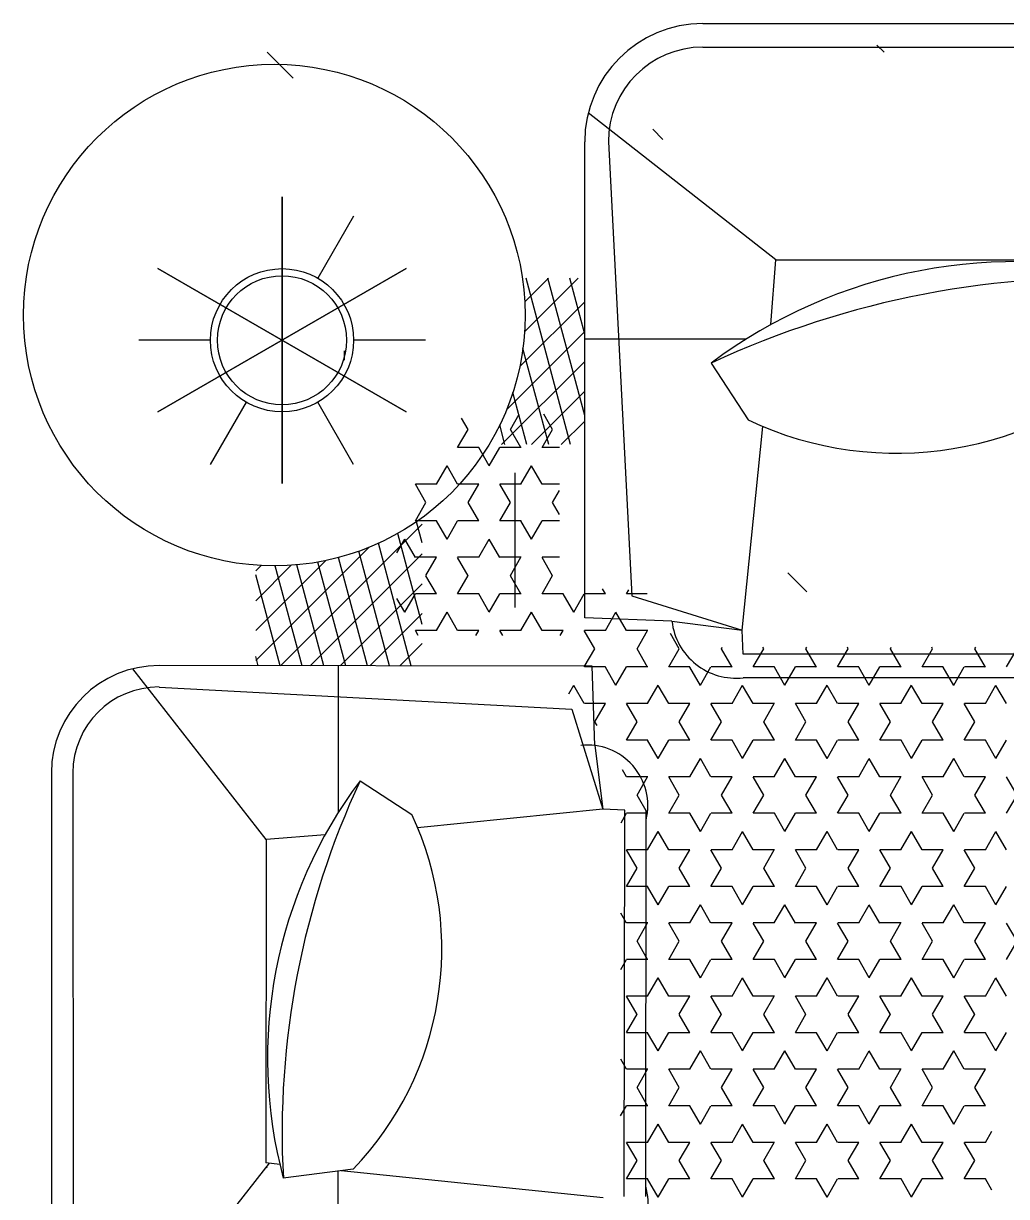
# Model space of a CAD drawing. Header units: millimetres. Extents: x -30782 to 40110, y 35885 to 73818.
# Drawn here: x 29950 to 31165, y 69515 to 70965 of the extents above; entities that cross this region are included whole.
import ezdxf

# ---------------------------------------------------------------- set-up
doc = ezdxf.new("R2010")
doc.units = ezdxf.units.MM

# ---------------------------------------------------------------- blocks, each defined once
blk = doc.blocks.new('A$C1EFC2E70')
for p, q in [((0, 839.5), (0, 1462.8)), ((292.2, 929.4), (292.2, 1462.8)), ((29.2, 839.5), (29.2, 1435.1)), ((779.2, 1414.1), (779.2, 889.2)), ((808.4, 1414.1), (808.4, 889.2)), ((795.1, 1214.6), (772.5, 1227.6)), ((953.3, 1227.6), (930.7, 1214.6)), ((975.8, 1214.6), (953.3, 1227.6)), ((1134.1, 1227.6), (1111.5, 1214.6)), ((1156.6, 1214.6), (1134, 1227.6)), ((840.4, 1214.6), (817.8, 1201.5)), ((908.1, 1201.5), (885.5, 1214.6)), ((1021.1, 1214.6), (998.5, 1201.5)), ((1088.8, 1201.5), (1066.2, 1214.6)), ((1201.8, 1214.6), (1179.2, 1201.5)), ((1269.5, 1201.5), (1246.9, 1214.6)), ((840.3, 1188.5), (817.7, 1201.5)), ((908.2, 1201.5), (885.6, 1188.5)), ((1021, 1188.5), (998.4, 1201.5)), ((1088.9, 1201.5), (1066.3, 1188.5)), ((1201.7, 1188.5), (1179.2, 1201.5)), ((1269.6, 1201.5), (1247, 1188.5)), ((1382.5, 1188.5), (1368.7, 1196.4)), ((1441.4, 1196.4), (1427.7, 1188.5)), ((772.5, 1175.4), (770.8, 1176.5)), ((795.2, 1188.5), (772.6, 1175.5)), ((795.1, 1188.6), (795.1, 1162.5)), ((840.3, 1188.6), (840.3, 1162.5)), ((863, 1175.5), (840.4, 1162.4)), ((885.5, 1162.4), (862.9, 1175.4)), ((885.5, 1188.6), (885.5, 1162.5)), ((930.7, 1188.6), (930.7, 1162.5)), ((953.3, 1175.4), (930.7, 1188.5)), ((975.9, 1188.5), (953.3, 1175.5)), ((975.9, 1188.6), (975.9, 1162.5)), ((1021, 1188.6), (1021, 1162.5)), ((1043.7, 1175.5), (1021.1, 1162.4)), ((1066.2, 1162.4), (1043.6, 1175.4)), ((1066.2, 1188.6), (1066.2, 1162.5)), ((1111.4, 1188.6), (1111.4, 1162.5)), ((1134, 1175.4), (1111.4, 1188.5)), ((1156.7, 1188.5), (1134.1, 1175.5)), ((1156.6, 1188.6), (1156.6, 1162.5)), ((1201.8, 1188.6), (1201.8, 1162.5)), ((1224.4, 1175.5), (1201.8, 1162.4)), ((1246.9, 1162.4), (1224.3, 1175.4)), ((1247, 1188.6), (1247, 1162.5)), ((1292.1, 1188.6), (1292.1, 1162.5)), ((1314.7, 1175.4), (1292.1, 1188.5)), ((1337.4, 1188.5), (1314.8, 1175.5)), ((1337.3, 1188.6), (1337.3, 1162.5)), ((1382.5, 1188.6), (1382.5, 1162.5)), ((1405.1, 1175.5), (1382.6, 1162.4)), ((1427.7, 1162.4), (1405.1, 1175.4)), ((1427.7, 1188.6), (1427.7, 1162.5)), ((817.7, 1149.4), (795.1, 1162.4)), ((930.7, 1162.4), (908.2, 1149.4)), ((998.4, 1149.4), (975.8, 1162.4)), ((1111.5, 1162.4), (1088.9, 1149.4)), ((1179.2, 1149.4), (1156.6, 1162.4)), ((1292.2, 1162.4), (1269.6, 1149.4)), ((1359.9, 1149.4), (1337.3, 1162.4)), ((817.8, 1149.4), (795.2, 1136.3)), ((930.7, 1136.3), (908.1, 1149.4)), ((998.5, 1149.4), (975.9, 1136.3)), ((1111.4, 1136.3), (1088.8, 1149.4)), ((1179.2, 1149.4), (1156.7, 1136.3)), ((1292.1, 1136.3), (1269.5, 1149.4)), ((1360, 1149.4), (1337.4, 1136.3)), ((795.1, 1136.4), (795.1, 1110.3)), ((840.3, 1136.4), (840.3, 1110.3)), ((862.9, 1123.3), (840.3, 1136.3)), ((885.6, 1136.3), (863, 1123.3)), ((885.5, 1136.4), (885.5, 1110.3)), ((930.7, 1136.4), (930.7, 1110.3)), ((975.9, 1136.4), (975.9, 1110.3)), ((1021, 1136.4), (1021, 1110.3)), ((1043.6, 1123.3), (1021, 1136.3)), ((1066.3, 1136.3), (1043.7, 1123.3)), ((1066.2, 1136.4), (1066.2, 1110.3)), ((1111.4, 1136.4), (1111.4, 1110.3)), ((1156.6, 1136.4), (1156.6, 1110.3)), ((1224.3, 1123.3), (1201.7, 1136.3)), ((1201.8, 1136.4), (1201.8, 1110.3)), ((1247, 1136.3), (1224.4, 1123.3)), ((1247, 1136.4), (1247, 1110.3)), ((1292.1, 1136.4), (1292.1, 1110.3)), ((1337.3, 1136.4), (1337.3, 1110.3)), ((1382.5, 1136.4), (1382.5, 1110.3)), ((1405.1, 1123.3), (1382.5, 1136.3)), ((1427.7, 1136.3), (1405.1, 1123.3)), ((1427.7, 1136.4), (1427.7, 1110.3)), ((772.6, 1123.3), (770.8, 1122.2)), ((795.1, 1110.2), (772.5, 1123.3)), ((953.3, 1123.3), (930.7, 1110.2)), ((975.8, 1110.2), (953.3, 1123.3)), ((1134.1, 1123.3), (1111.5, 1110.2)), ((1156.6, 1110.2), (1134, 1123.3)), ((1314.8, 1123.3), (1292.2, 1110.2)), ((1337.3, 1110.2), (1314.7, 1123.3)), ((840.4, 1110.2), (817.8, 1097.2)), ((908.1, 1097.2), (885.5, 1110.2)), ((1021.1, 1110.2), (998.5, 1097.2)), ((1088.8, 1097.2), (1066.2, 1110.2)), ((1201.8, 1110.2), (1179.2, 1097.2)), ((1269.5, 1097.2), (1246.9, 1110.2)), ((1382.6, 1110.2), (1360, 1097.2)), ((1450.2, 1097.2), (1427.7, 1110.2)), ((840.3, 1084.1), (817.7, 1097.2)), ((908.2, 1097.2), (885.6, 1084.2)), ((1021, 1084.1), (998.4, 1097.2)), ((1088.9, 1097.2), (1066.3, 1084.2)), ((1201.7, 1084.1), (1179.2, 1097.2)), ((1269.6, 1097.2), (1247, 1084.2)), ((1382.5, 1084.1), (1359.9, 1097.2)), ((1450.3, 1097.2), (1427.7, 1084.2)), ((795.2, 1084.2), (772.6, 1071.1)), ((795.1, 1084.2), (795.1, 1058.1)), ((840.3, 1084.2), (840.3, 1058.1)), ((885.5, 1084.2), (885.5, 1058.1)), ((930.7, 1084.2), (930.7, 1058.1)), ((953.3, 1071.1), (930.7, 1084.1)), ((975.9, 1084.2), (953.3, 1071.1)), ((975.9, 1084.2), (975.9, 1058.1)), ((1021, 1084.2), (1021, 1058.1)), ((1066.2, 1084.2), (1066.2, 1058.1)), ((1111.4, 1084.2), (1111.4, 1058.1)), ((1134, 1071.1), (1111.4, 1084.1)), ((1156.7, 1084.2), (1134.1, 1071.1)), ((1156.6, 1084.2), (1156.6, 1058.1)), ((1201.8, 1084.2), (1201.8, 1058.1)), ((1247, 1084.2), (1247, 1058.1)), ((1292.1, 1084.2), (1292.1, 1058.1)), ((1314.7, 1071.1), (1292.1, 1084.1)), ((1337.4, 1084.2), (1314.8, 1071.1)), ((1337.3, 1084.2), (1337.3, 1058.1)), ((1382.5, 1084.2), (1382.5, 1058.1)), ((1427.7, 1084.2), (1427.7, 1058.1)), ((35.4, 1063.2), (26.7, 1054.4)), ((772.5, 1071.1), (770.8, 1072.1)), ((863, 1071.1), (840.4, 1058.1)), ((885.5, 1058.1), (862.9, 1071.1)), ((1043.7, 1071.1), (1021.1, 1058.1)), ((1066.2, 1058.1), (1043.6, 1071.1)), ((1224.4, 1071.1), (1201.8, 1058.1)), ((1246.9, 1058.1), (1224.3, 1071.1)), ((1405.1, 1071.1), (1382.6, 1058.1)), ((1427.7, 1058.1), (1405.1, 1071.1)), ((817.7, 1045), (795.1, 1058.1)), ((817.8, 1045), (795.2, 1032)), ((930.7, 1032), (908.1, 1045)), ((930.7, 1058.1), (908.2, 1045)), ((998.4, 1045), (975.8, 1058.1)), ((998.5, 1045), (975.9, 1032)), ((1111.4, 1032), (1088.8, 1045)), ((1111.5, 1058.1), (1088.9, 1045)), ((1179.2, 1045), (1156.6, 1058.1)), ((1179.2, 1045), (1156.7, 1032)), ((1292.1, 1032), (1269.5, 1045)), ((1292.2, 1058.1), (1269.6, 1045)), ((1359.9, 1045), (1337.3, 1058.1)), ((1360, 1045), (1337.4, 1032)), ((795.1, 1032.1), (795.1, 1006)), ((840.3, 1032.1), (840.3, 1006)), ((862.9, 1018.9), (840.3, 1032)), ((885.6, 1032), (863, 1019)), ((885.5, 1032.1), (885.5, 1006)), ((930.7, 1032.1), (930.7, 1006)), ((975.9, 1032.1), (975.9, 1006)), ((1021, 1032.1), (1021, 1006)), ((1043.6, 1018.9), (1021, 1032)), ((1066.3, 1032), (1043.7, 1019)), ((1066.2, 1032.1), (1066.2, 1006)), ((1111.4, 1032.1), (1111.4, 1006)), ((1156.6, 1032.1), (1156.6, 1006)), ((1224.3, 1018.9), (1201.7, 1032)), ((1201.8, 1032.1), (1201.8, 1006)), ((1247, 1032), (1224.4, 1019)), ((1247, 1032.1), (1247, 1006)), ((1292.1, 1032.1), (1292.1, 1006)), ((1337.3, 1032.1), (1337.3, 1006)), ((1382.5, 1032.1), (1382.5, 1006)), ((1405.1, 1018.9), (1382.5, 1032)), ((1427.7, 1032), (1405.1, 1019)), ((1427.7, 1032.1), (1427.7, 1006)), ((772.6, 1019), (770.8, 1017.9)), ((795.1, 1005.9), (772.5, 1018.9)), ((953.3, 1019), (930.7, 1005.9)), ((975.8, 1005.9), (953.3, 1018.9)), ((1134.1, 1019), (1111.5, 1005.9)), ((1156.6, 1005.9), (1134, 1018.9)), ((1314.8, 1019), (1292.2, 1005.9)), ((1337.3, 1005.9), (1314.7, 1018.9)), ((840.4, 1005.9), (817.8, 992.9)), ((908.1, 992.8), (885.5, 1005.9)), ((1021.1, 1005.9), (998.5, 992.9)), ((1088.8, 992.8), (1066.2, 1005.9)), ((1201.8, 1005.9), (1179.2, 992.9)), ((1269.5, 992.8), (1246.9, 1005.9)), ((1382.6, 1005.9), (1360, 992.9)), ((1450.2, 992.8), (1427.7, 1005.9)), ((840.3, 979.8), (817.7, 992.8)), ((908.2, 992.9), (885.6, 979.8)), ((1021, 979.8), (998.4, 992.8)), ((1088.9, 992.9), (1066.3, 979.8)), ((1201.7, 979.8), (1179.2, 992.8)), ((1269.6, 992.9), (1247, 979.8)), ((1382.5, 979.8), (1359.9, 992.8)), ((1450.3, 992.9), (1427.7, 979.8)), ((795.2, 979.8), (772.6, 966.8)), ((795.1, 979.9), (795.1, 953.8)), ((840.3, 979.9), (840.3, 953.8)), ((885.5, 979.9), (885.5, 953.8)), ((930.7, 979.9), (930.7, 953.8)), ((953.3, 966.8), (930.7, 979.8)), ((975.9, 979.8), (953.3, 966.8)), ((975.9, 979.9), (975.9, 953.8)), ((1021, 979.9), (1021, 953.8)), ((1066.2, 979.9), (1066.2, 953.8)), ((1111.4, 979.9), (1111.4, 953.8)), ((1134, 966.8), (1111.4, 979.8)), ((1156.7, 979.8), (1134.1, 966.8)), ((1156.6, 979.9), (1156.6, 953.8)), ((1201.8, 979.9), (1201.8, 953.8)), ((1247, 979.9), (1247, 953.8)), ((1292.1, 979.9), (1292.1, 953.8)), ((1314.7, 966.8), (1292.1, 979.8)), ((1337.4, 979.8), (1314.8, 966.8)), ((1337.3, 979.9), (1337.3, 953.8)), ((1382.5, 979.9), (1382.5, 953.8)), ((1427.7, 979.9), (1427.7, 953.8)), ((702.2, 967.9), (678.6, 944.3)), ((772.5, 966.8), (770.8, 967.8)), ((863, 966.8), (840.4, 953.7)), ((885.5, 953.7), (862.9, 966.8)), ((1043.7, 966.8), (1021.1, 953.7)), ((1066.2, 953.7), (1043.6, 966.8)), ((1224.4, 966.8), (1201.8, 953.7)), ((1246.9, 953.7), (1224.3, 966.8)), ((1405.1, 966.8), (1382.6, 953.7)), ((1427.7, 953.7), (1405.1, 966.8)), ((817.7, 940.7), (795.1, 953.7)), ((930.7, 953.7), (908.2, 940.7)), ((998.4, 940.7), (975.8, 953.7)), ((1111.5, 953.7), (1088.9, 940.7)), ((1179.2, 940.7), (1156.6, 953.7)), ((1292.2, 953.7), (1269.6, 940.7)), ((1359.9, 940.7), (1337.3, 953.7)), ((292.2, 929.4), (110.3, 697.8)), ((372.1, 923.2), (292.2, 929.4)), ((795.1, 927.7), (795.1, 901.6)), ((817.8, 940.7), (795.2, 927.7)), ((840.3, 927.7), (840.3, 901.6)), ((885.5, 927.7), (885.5, 901.6)), ((930.7, 927.6), (908.1, 940.7)), ((930.7, 927.7), (930.7, 901.6)), ((998.5, 940.7), (975.9, 927.7)), ((975.9, 927.7), (975.9, 901.6)), ((1021, 927.7), (1021, 901.6)), ((1066.2, 927.7), (1066.2, 901.6)), ((1111.4, 927.6), (1088.8, 940.7)), ((1111.4, 927.7), (1111.4, 901.6)), ((1156.6, 927.7), (1156.6, 901.6)), ((1179.2, 940.7), (1156.7, 927.7)), ((1201.8, 927.7), (1201.8, 901.6)), ((1247, 927.7), (1247, 901.6)), ((1292.1, 927.6), (1269.5, 940.7)), ((1292.1, 927.7), (1292.1, 901.6)), ((1337.3, 927.7), (1337.3, 901.6)), ((1360, 940.7), (1337.4, 927.7)), ((1382.5, 927.7), (1382.5, 901.6)), ((1427.7, 927.7), (1427.7, 901.6)), ((749.5, 887.8), (497.8, 913.4)), ((772.6, 914.6), (770.8, 913.5)), ((795.1, 901.5), (772.5, 914.6)), ((862.9, 914.6), (840.3, 927.6)), ((885.6, 927.7), (863, 914.6)), ((953.3, 914.6), (930.7, 901.6)), ((975.8, 901.5), (953.3, 914.6)), ((1043.6, 914.6), (1021, 927.6)), ((1066.3, 927.7), (1043.7, 914.6)), ((1134.1, 914.6), (1111.5, 901.6)), ((1156.6, 901.5), (1134, 914.6)), ((1224.3, 914.6), (1201.7, 927.6)), ((1247, 927.7), (1224.4, 914.6)), ((1314.8, 914.6), (1292.2, 901.6)), ((1337.3, 901.5), (1314.7, 914.6)), ((1405.1, 914.6), (1382.5, 927.6)), ((1427.7, 927.7), (1405.1, 914.6)), ((840.4, 901.6), (817.8, 888.5)), ((908.1, 888.5), (885.5, 901.5)), ((1021.1, 901.6), (998.5, 888.5)), ((1088.8, 888.5), (1066.2, 901.5)), ((1201.8, 901.6), (1179.2, 888.5)), ((1269.5, 888.5), (1246.9, 901.5)), ((1382.6, 901.6), (1360, 888.5)), ((1450.2, 888.5), (1427.7, 901.5)), ((389.6, 693.4), (389.6, 893.4)), ((419.6, 849.6), (489.9, 895.4)), ((707, 751.8), (749.5, 887.8)), ((738.4, 801.2), (749.5, 887.8)), ((779.2, 889.2), (749.5, 887.8)), ((840.3, 875.5), (817.7, 888.5)), ((908.2, 888.5), (885.6, 875.5)), ((1021, 875.5), (998.4, 888.5)), ((1088.9, 888.5), (1066.3, 875.5)), ((1201.7, 875.5), (1179.2, 888.5)), ((1269.6, 888.5), (1247, 875.5)), ((1382.5, 875.5), (1359.9, 888.5)), ((1450.3, 888.5), (1427.7, 875.5)), ((795.2, 875.5), (772.6, 862.4)), ((795.1, 875.5), (795.1, 849.5)), ((840.3, 875.5), (840.3, 849.5)), ((885.5, 875.5), (885.5, 849.5)), ((930.7, 875.5), (930.7, 849.5)), ((953.3, 862.4), (930.7, 875.5)), ((975.9, 875.5), (953.3, 862.4)), ((975.9, 875.5), (975.9, 849.5)), ((1021, 875.5), (1021, 849.5)), ((1066.2, 875.5), (1066.2, 849.5)), ((1111.4, 875.5), (1111.4, 849.5)), ((1134, 862.4), (1111.4, 875.5)), ((1156.7, 875.5), (1134.1, 862.4)), ((1156.6, 875.5), (1156.6, 849.5)), ((1201.8, 875.5), (1201.8, 849.5)), ((1247, 875.5), (1247, 849.5)), ((1292.1, 875.5), (1292.1, 849.5)), ((1314.7, 862.4), (1292.1, 875.5)), ((1337.4, 875.5), (1314.8, 862.4)), ((1337.3, 875.5), (1337.3, 849.5)), ((1382.5, 875.5), (1382.5, 849.5)), ((1427.7, 875.5), (1427.7, 849.5)), ((772.5, 862.4), (770.8, 863.4)), ((863, 862.4), (840.4, 849.4)), ((885.5, 849.4), (862.9, 862.4)), ((1043.7, 862.4), (1021.1, 849.4)), ((1066.2, 849.4), (1043.6, 862.4)), ((1224.4, 862.4), (1201.8, 849.4)), ((1246.9, 849.4), (1224.3, 862.4)), ((1405.1, 862.4), (1382.6, 849.4)), ((1427.7, 849.4), (1405.1, 862.4)), ((817.7, 836.3), (795.1, 849.4)), ((930.7, 849.4), (908.2, 836.4)), ((998.4, 836.3), (975.8, 849.4)), ((1111.5, 849.4), (1088.9, 836.4)), ((1179.2, 836.3), (1156.6, 849.4)), ((1292.2, 849.4), (1269.6, 836.4)), ((1359.9, 836.3), (1337.3, 849.4)), ((817.8, 836.4), (795.2, 823.3)), ((930.7, 823.3), (908.1, 836.3)), ((998.5, 836.4), (975.9, 823.3)), ((1111.4, 823.3), (1088.8, 836.3)), ((1179.2, 836.4), (1156.7, 823.3)), ((1292.1, 823.3), (1269.5, 836.3)), ((1360, 836.4), (1337.4, 823.3)), ((795.1, 823.4), (795.1, 797.3)), ((840.3, 823.4), (840.3, 797.3)), ((862.9, 810.3), (840.3, 823.3)), ((885.6, 823.3), (863, 810.3)), ((885.5, 823.4), (885.5, 797.3)), ((930.7, 823.4), (930.7, 797.3)), ((975.9, 823.4), (975.9, 797.3)), ((1021, 823.4), (1021, 797.3)), ((1043.6, 810.3), (1021, 823.3)), ((1066.3, 823.3), (1043.7, 810.3)), ((1066.2, 823.4), (1066.2, 797.3)), ((1111.4, 823.4), (1111.4, 797.3)), ((1156.6, 823.4), (1156.6, 797.3)), ((1224.3, 810.3), (1201.7, 823.3)), ((1201.8, 823.4), (1201.8, 797.3)), ((1247, 823.3), (1224.4, 810.3)), ((1247, 823.4), (1247, 797.3)), ((1292.1, 823.4), (1292.1, 797.3)), ((1337.3, 823.4), (1337.3, 797.3)), ((1382.5, 823.4), (1382.5, 797.3)), ((1405.1, 810.3), (1382.5, 823.3)), ((1427.7, 823.3), (1405.1, 810.3)), ((1427.7, 823.4), (1427.7, 797.3)), ((738.4, 801.2), (734.4, 693.4)), ((772.6, 810.3), (753.9, 799.5)), ((795.1, 797.2), (772.5, 810.3)), ((840.4, 797.2), (817.8, 784.2)), ((953.3, 810.3), (930.7, 797.2)), ((975.8, 797.2), (953.3, 810.3)), ((1021.1, 797.2), (998.5, 784.2)), ((1134.1, 810.3), (1111.5, 797.2)), ((1156.6, 797.2), (1134, 810.3)), ((1201.8, 797.2), (1179.2, 784.2)), ((1314.8, 810.3), (1292.2, 797.2)), ((1337.3, 797.2), (1314.7, 810.3)), ((1382.6, 797.2), (1360, 784.2)), ((143.3, 790), (130.7, 777.4)), ((840.3, 771.1), (817.7, 784.2)), ((908.1, 784.2), (885.5, 797.2)), ((908.2, 784.2), (885.6, 771.1)), ((1021, 771.1), (998.4, 784.2)), ((1088.8, 784.2), (1066.2, 797.2)), ((1088.9, 784.2), (1066.3, 771.1)), ((1201.7, 771.1), (1179.2, 784.2)), ((1269.5, 784.2), (1246.9, 797.2)), ((1269.6, 784.2), (1247, 771.1)), ((1382.5, 771.1), (1359.9, 784.2)), ((1450.2, 784.2), (1427.7, 797.2)), ((1450.3, 784.2), (1427.7, 771.1)), ((704.8, 770.7), (704.8, 745.1)), ((772.5, 758.1), (749.9, 771.1)), ((750, 771.2), (750, 745.1)), ((795.2, 771.1), (772.6, 758.1)), ((795.1, 771.2), (795.1, 745.1)), ((840.3, 771.2), (840.3, 745.1)), ((885.5, 771.2), (885.5, 745.1)), ((930.7, 771.2), (930.7, 745.1)), ((953.3, 758.1), (930.7, 771.1)), ((975.9, 771.1), (953.3, 758.1)), ((1449.3, 768.8), (972.2, 769.4)), ((975.9, 771.2), (975.9, 745.1)), ((1021, 771.2), (1021, 745.1)), ((1066.2, 771.2), (1066.2, 745.1)), ((1111.4, 771.2), (1111.4, 745.1)), ((1134, 758.1), (1111.4, 771.1)), ((1156.7, 771.1), (1134.1, 758.1)), ((1156.6, 771.2), (1156.6, 745.1)), ((1201.8, 771.2), (1201.8, 745.1)), ((1247, 771.2), (1247, 745.1)), ((1292.1, 771.2), (1292.1, 745.1)), ((1314.7, 758.1), (1292.1, 771.1)), ((1337.4, 771.1), (1314.8, 758.1)), ((1337.3, 771.2), (1337.3, 745.1)), ((1382.5, 771.2), (1382.5, 745.1)), ((1427.7, 771.2), (1427.7, 745.1)), ((863, 758.1), (840.4, 745.1)), ((885.5, 745), (862.9, 758.1)), ((1043.7, 758.1), (1021.1, 745.1)), ((1066.2, 745), (1043.6, 758.1)), ((1224.4, 758.1), (1201.8, 745.1)), ((1246.9, 745), (1224.3, 758.1)), ((1405.1, 758.1), (1382.6, 745.1)), ((1427.7, 745), (1405.1, 758.1)), ((146.1, 722.6), (707, 751.8)), ((704.8, 745), (699.9, 747.8)), ((750, 745.1), (727.4, 732)), ((817.7, 732), (795.1, 745)), ((930.7, 745.1), (922.2, 740.1)), ((972.1, 742.8), (970.7, 715.8)), ((1449.3, 742.2), (972.1, 742.8)), ((987.6, 738.3), (975.8, 745)), ((1111.5, 745.1), (1099.5, 738.1)), ((1168.7, 738), (1156.6, 745)), ((1292.2, 745.1), (1279.8, 737.9)), ((1349.8, 737.8), (1337.3, 745)), ((749.9, 719), (727.4, 732)), ((817.8, 732), (795.2, 719)), ((704.8, 719), (698.7, 715.4)), ((704.8, 719), (704.8, 693)), ((750, 719), (750, 693)), ((795.1, 719), (795.1, 693)), ((840.3, 719), (840.3, 693)), ((862.9, 705.9), (840.3, 719)), ((847.1, 677.3), (970.7, 715.8)), ((892, 705.8), (970.7, 715.8)), ((970.7, 715.8), (993.8, 487)), ((1450.9, 716.1), (1417.5, 392.3)), ((772.6, 705.9), (750, 692.9)), ((795.1, 692.9), (772.5, 705.9)), ((794, 702.4), (793.3, 167.5)), ((892, 705.8), (794, 702.4)), ((867.5, 708.6), (863, 705.9)), ((734.4, 693.4), (146.1, 693.4)), ((383.8, 693.4), (314.8, 674.9)), ((484.5, 693.4), (314.8, 647.9)), ((381.1, 619.1), (314.8, 685.4)), ((423.9, 613.2), (343.8, 693.4)), ((477.1, 597), (380.7, 693.4)), ((520.2, 590.7), (417.6, 693.4)), ((520.2, 627.6), (454.5, 693.4)), ((520.2, 664.5), (491.3, 693.4)), ((727.4, 679.8), (704.8, 692.9)), ((840.4, 692.9), (817.8, 679.8)), ((520.2, 675.9), (314.8, 620.9)), ((727.4, 679.8), (704.8, 666.8)), ((704.8, 666.9), (704.8, 640.8)), ((756.3, 663.1), (749.9, 666.8)), ((750, 666.9), (750, 640.8)), ((828.1, 673.9), (817.7, 679.8)), ((819.9, 167.5), (847.1, 677.3)), ((501.5, 653.8), (482.6, 642.8)), ((524, 640.7), (501.5, 653.7)), ((524.1, 662.3), (524.1, 640.8)), ((569.2, 662.3), (569.2, 640.8)), ((591.8, 653.7), (577, 662.3)), ((606.7, 662.3), (591.9, 653.8)), ((614.4, 662.3), (614.4, 640.8)), ((659.6, 662.3), (659.6, 640.8)), ((682.3, 653.8), (659.7, 640.7)), ((704.8, 640.7), (682.2, 653.7)), ((344, 619.4), (314.8, 648.5)), ((520.2, 648.9), (401.4, 617.1)), ((569.3, 640.7), (546.7, 627.7)), ((637, 627.7), (614.4, 640.7)), ((750, 640.7), (727.4, 627.7)), ((569.2, 614.6), (546.6, 627.7)), ((637.1, 627.7), (614.5, 614.6)), ((749.9, 614.6), (727.4, 627.7)), ((520.2, 621.9), (455.9, 604.7)), ((501.5, 601.6), (482.6, 612.5)), ((524.1, 614.6), (501.5, 601.6)), ((524.1, 614.7), (524.1, 588.6)), ((569.2, 614.7), (569.2, 588.6)), ((614.4, 614.7), (614.4, 588.6)), ((659.6, 614.7), (659.6, 588.6)), ((682.2, 601.6), (659.6, 614.6)), ((704.8, 614.6), (682.3, 601.6)), ((704.8, 614.7), (704.8, 588.6)), ((750, 614.7), (750, 588.6)), ((520.2, 594.9), (496.1, 588.4)), ((721.7, 607.3), (555.3, 607.3)), ((591.9, 601.6), (569.3, 588.6)), ((614.4, 588.5), (591.8, 601.6)), ((546.6, 575.5), (524, 588.5)), ((659.7, 588.6), (637.1, 575.5)), ((727.4, 575.5), (704.8, 588.5)), ((756.3, 592.1), (750, 588.6)), ((546.7, 575.5), (524.1, 562.5)), ((659.6, 562.4), (637, 575.5)), ((727.4, 575.5), (704.8, 562.5)), ((524.1, 562.5), (524.1, 536.4)), ((569.2, 562.5), (569.2, 536.4)), ((591.8, 549.4), (569.2, 562.4)), ((614.5, 562.5), (591.9, 549.4)), ((614.4, 562.5), (614.4, 536.4)), ((659.6, 562.5), (659.6, 536.4)), ((704.8, 562.5), (704.8, 536.4)), ((756.2, 558.8), (749.9, 562.4)), ((750, 562.5), (750, 536.4)), ((501.5, 549.4), (487.5, 541.3)), ((524, 536.4), (501.5, 549.4)), ((569.3, 536.4), (546.7, 523.3)), ((637, 523.3), (614.4, 536.4)), ((682.3, 549.4), (659.7, 536.4)), ((704.8, 536.4), (682.2, 549.4)), ((750, 536.4), (727.4, 523.3)), ((569.2, 510.3), (546.6, 523.3)), ((637.1, 523.3), (614.5, 510.3)), ((749.9, 510.3), (727.4, 523.3)), ((569.2, 510.4), (569.2, 484.3)), ((614.4, 510.4), (614.4, 484.3)), ((659.6, 510.4), (659.6, 484.3)), ((682.2, 497.2), (659.6, 510.3)), ((704.8, 510.3), (682.3, 497.3)), ((704.8, 510.4), (704.8, 484.3)), ((750, 510.4), (750, 484.3)), ((391.4, 496.5), (391.4, 407.9)), ((591.9, 497.3), (569.3, 484.2)), ((614.4, 484.2), (591.8, 497.2)), ((641.7, 492.4), (615.7, 485.4)), ((793.5, 317.4), (618.5, 492.4)), ((742.5, 492.4), (630.1, 462.3)), ((659.7, 484.2), (637.1, 471.2)), ((793.7, 479.1), (642.2, 438.5)), ((793.5, 354.3), (655.4, 492.4)), ((793.6, 391.1), (692.3, 492.4)), ((727.4, 471.1), (704.8, 484.2)), ((793.6, 428), (729.2, 492.4)), ((756.1, 487.7), (750, 484.2)), ((793.7, 464.8), (766.1, 492.4)), ((935.7, 415.9), (977.4, 479.8)), ((480, 472.8), (302.9, 166)), ((302.9, 472.8), (480, 166)), ((302.9, 166), (480, 472.8)), ((480, 166), (302.9, 472.8)), ((653.9, 461.4), (637, 471.1)), ((727.4, 471.2), (710.5, 461.4)), ((793.7, 452.1), (652.1, 414.2)), ((787, 287), (647.3, 426.7)), ((793.6, 425.1), (659.8, 389.3)), ((238.1, 407.9), (314.7, 363.7)), ((544.8, 407.9), (468.1, 363.7)), ((1415.5, 407.5), (1426.8, 321)), ((416, 396.4), (404.6, 396.4)), ((793.6, 398.1), (665.5, 363.8)), ((793.6, 388.9), (975.5, 388.6)), ((1627.2, 388.7), (1417.9, 388.9)), ((750.1, 287), (663.6, 373.6)), ((793.6, 371.1), (668.9, 337.7)), ((1002.5, 372.7), (1008.1, 300)), ((793.5, 344.1), (670.2, 311)), ((67.5, 333.2), (35.4, 301.2)), ((568.5, 319.4), (214.3, 319.4)), ((214.3, 319.4), (568.5, 319.4)), ((713.2, 287), (669.5, 330.8)), ((793.5, 317.1), (681.4, 287)), ((1409.7, 316.7), (1407.9, 299.5)), ((676.3, 287), (669.7, 293.6)), ((793.5, 290), (782.2, 287)), ((1008.1, 300), (797.3, 134.9)), ((1008.1, 300), (1407.9, 299.5)), ((1408.4, 303.7), (1622.9, 134.8)), ((468.1, 275.1), (544.8, 230.8)), ((391.4, 230.8), (391.4, 142.3)), ((926, 61.1), (1494, 61.2)), ((925.9, 34.5), (1494, 34.7))]:
    blk.add_line(p, q)
for centre, radius in [((360.3, 309.9), 309.9), ((391.4, 319.4), 88.5), ((391.4, 319.4), 79.7)]:
    blk.add_circle(centre, radius)
for centre, radius, start, end in [((923.3, 1226.4), 629.1, 164.928, 216.7929), ((1445.9, 1326.7), 1131.8, 176.7935, 204.9275), ((99.9, 1079.1), 431.1, 334.7866, 43.8058), ((729.5, 880.1), 79.4, 276.4251, 6.5821), ((146.1, 839.5), 146.1, 180, 270), ((146.1, 839.5), 116.9, 180, 270), ((966.4, 696.6), 74.8, 76.5133, 186.1253), ((1456.6, 702.1), 69.6, 352.1975, 106.7018), ((1143.9, 125), 391.9, 46.1186, 115.1378), ((1370.6, 1348.4), 1028.9, 244.9969, 273.1309), ((1278.8, 873.4), 571.9, 233.1314, 284.9963), ((1354.8, 2139), 1839.5, 271.797, 271.8387), ((926.1, 167.3), 132.8, 179.9244, 269.9244), ((926.1, 167.3), 106.3, 179.9244, 269.9244)]:
    blk.add_arc(centre, radius, start, end)

msp = doc.modelspace()

# ---------------------------------------------------------------- block references
at = {"rotation": 270}
msp.add_blockref('A$C1EFC2E70', (29950.2, 70964.7), dxfattribs=at)

doc.saveas('drawing.dxf')
